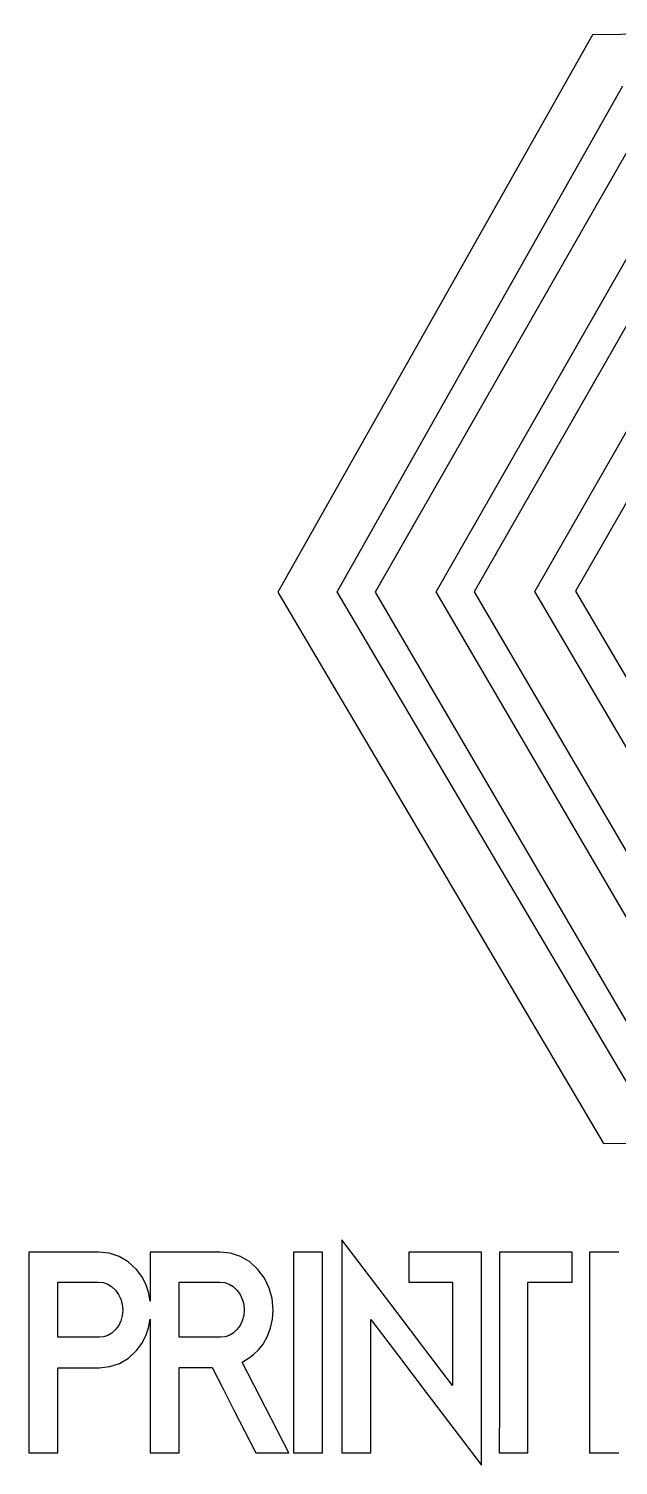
# Model space of a CAD drawing. Extents: x -87 to 81, y -87 to 50.
# Drawn here: x -87 to -31.1, y -86.6 to 49.8 of the extents above; entities that cross this region are included whole.
import ezdxf

# ---------------------------------------------------------------- set-up
doc = ezdxf.new("R2010")
doc.units = 0
for name, color, linetype in [('layer-2', 7, 'CONTINUOUS'), ('layer-3', 7, 'CONTINUOUS'), ('layer-4', 7, 'CONTINUOUS'), ('layer-6', 7, 'CONTINUOUS'), ('text', 7, 'CONTINUOUS')]:
    doc.layers.add(name, color=color, linetype=linetype)

msp = doc.modelspace()

# ---------------------------------------------------------------- linework, layer by layer
at = {"layer": 'layer-2', "color": 7}
for p, q in [((-18.756549, 24.98862), (-35.182419, -3.62101)), ((-35.182419, -3.62101), (-18.467677, -32.05855))]:
    msp.add_line(p, q, dxfattribs=at)
at = {"layer": 'layer-3', "color": 7}
for p, q in [((-23.742807, 33.13489), (-44.797851, -3.66752)), ((-39.020428, -3.63845), (-20.838592, 28.14514)), ((-44.797851, -3.66752), (-23.373838, -40.25391)), ((-20.516647, -35.23962), (-39.020428, -3.63845))]:
    msp.add_line(p, q, dxfattribs=at)
at = {"layer": 'layer-4', "color": 7}
for p, q in [((-28.606076, 41.07446), (-54.164723, -3.71454)), ((-48.391432, -3.68467), (-25.696176, 36.08655)), ((-54.164723, -3.71454), (-28.157007, -48.24205)), ((-25.295684, -43.22592), (-48.391432, -3.68467))]:
    msp.add_line(p, q, dxfattribs=at)
at = {"layer": 'layer-6', "color": 7}
for p, q in [((-33.549961, 49.20264), (-63.414805, -3.72229)), ((25.676914, 49.78607), (-33.549961, 49.20264)), ((-57.789308, -3.667), (-30.68967, 44.35694)), ((-63.414805, -3.72229), (-32.513848, -56.04881)), ((-29.749158, -51.1473), (-57.789308, -3.667)), ((-32.513848, -56.04881), (28.251434, -55.4504))]:
    msp.add_line(p, q, dxfattribs=at)
at = {"layer": 'text', "color": 7}
for p, q in [((-57.348507, -65.20071), (-57.348507, -65.57278)), ((-54.724507, -68.66017), (-57.348507, -65.20071)), ((-85.388138, -66.36898), (-87.043852, -66.36911)), ((-87.043852, -66.36911), (-87.043852, -71.13174)), ((-83.732426, -66.36886), (-85.388138, -66.36898)), ((-82.076714, -66.36873), (-83.732426, -66.36886)), ((-80.421001, -66.3686), (-82.076714, -66.36873)), ((-79.406898, -66.47431), (-80.421001, -66.3686)), ((-78.462875, -66.78731), (-79.406898, -66.47431)), ((-77.59991, -67.30111), (-78.462875, -66.78731)), ((-73.8705, -66.36855), (-75.526212, -66.36855)), ((-75.526212, -66.36855), (-75.526212, -67.53075)), ((-72.214787, -66.36855), (-73.8705, -66.36855)), ((-70.559073, -66.36855), (-72.214787, -66.36855)), ((-68.90336, -66.36855), (-70.559073, -66.36855)), ((-67.889255, -66.47431), (-68.90336, -66.36855)), ((-66.945232, -66.78731), (-67.889255, -66.47431)), ((-66.082267, -67.30111), (-66.945232, -66.78731)), ((-61.934273, -66.36913), (-61.934273, -71.13176)), ((-61.245814, -66.36913), (-61.934273, -66.36913)), ((-60.557355, -66.36913), (-61.245814, -66.36913)), ((-59.868896, -66.36913), (-60.557355, -66.36913)), ((-59.180437, -66.36913), (-59.868896, -66.36913)), ((-59.180437, -71.00683), (-59.180437, -66.36913)), ((-57.348507, -65.57278), (-57.348507, -65.94485)), ((-57.348507, -65.94485), (-57.348507, -66.31692)), ((-57.348507, -66.31692), (-57.348507, -66.68899)), ((-57.348507, -66.68899), (-57.348507, -71.37165)), ((-49.834237, -66.36754), (-50.99489, -66.36754)), ((-50.99489, -66.36754), (-50.99489, -67.08287)), ((-48.673584, -66.36754), (-49.834237, -66.36754)), ((-47.512931, -66.36754), (-48.673584, -66.36754)), ((-46.352278, -66.36754), (-47.512931, -66.36754)), ((-45.788877, -66.36754), (-46.352278, -66.36754)), ((-45.225473, -66.36754), (-45.788877, -66.36754)), ((-44.662072, -66.36754), (-45.225473, -66.36754)), ((-44.098671, -66.36754), (-44.662072, -66.36754)), ((-44.094271, -71.30354), (-44.098671, -66.36754)), ((-42.385597, -66.36913), (-42.389497, -71.13176)), ((-40.786051, -66.36913), (-42.385597, -66.36913)), ((-39.186407, -66.36913), (-40.786051, -66.36913)), ((-37.586762, -66.36913), (-39.186407, -66.36913)), ((-35.987118, -66.36913), (-37.586762, -66.36913)), ((-35.86219, -66.36913), (-35.987118, -66.36913)), ((-35.737261, -66.36913), (-35.86219, -66.36913)), ((-35.612336, -66.36913), (-35.737261, -66.36913)), ((-35.487407, -66.36913), (-35.612336, -66.36913)), ((-35.487407, -67.08446), (-35.487407, -66.36913)), ((-33.8502, -66.36913), (-33.8502, -71.13176)), ((-31.054893, -66.36913), (-33.8502, -66.36913)), ((-76.828972, -68.00927), (-77.59991, -67.30111)), ((-76.325468, -68.67757), (-76.828972, -68.00927)), ((-75.526212, -67.53075), (-75.526212, -68.69295)), ((-65.311329, -68.00927), (-66.082267, -67.30111)), ((-64.67879, -68.85252), (-65.311329, -68.00927)), ((-50.99489, -67.08287), (-50.99489, -67.7982)), ((-50.99489, -67.7982), (-50.99489, -68.51353)), ((-35.487407, -67.79979), (-35.487407, -67.08446)), ((-35.487407, -68.51512), (-35.487407, -67.79979)), ((-84.290014, -69.23077), (-83.322761, -69.23077)), ((-84.29001, -70.53796), (-84.290014, -69.23077)), ((-83.322761, -69.23077), (-82.355508, -69.23077)), ((-82.355508, -69.23077), (-81.388255, -69.23077)), ((-81.388255, -69.23077), (-80.421001, -69.23077)), ((-80.421001, -69.23077), (-79.966582, -69.27447)), ((-79.966582, -69.27447), (-79.555891, -69.40993)), ((-79.555891, -69.40993), (-79.17778, -69.64379)), ((-75.950857, -69.4087), (-76.325468, -68.67757)), ((-75.689613, -70.19214), (-75.950857, -69.4087)), ((-75.526212, -68.69295), (-75.526212, -69.85515)), ((-72.770308, -70.53796), (-72.770305, -69.23077)), ((-72.770305, -69.23077), (-71.803567, -69.23077)), ((-71.803567, -69.23077), (-70.836833, -69.23077)), ((-70.836833, -69.23077), (-69.870096, -69.23077)), ((-69.870096, -69.23077), (-68.903358, -69.23077)), ((-68.903358, -69.23077), (-68.448616, -69.27447)), ((-68.448616, -69.27447), (-68.037213, -69.40993)), ((-68.037213, -69.40993), (-67.658391, -69.64379)), ((-64.224326, -69.78341), (-64.67879, -68.85252)), ((-52.100507, -72.12119), (-54.724507, -68.66017)), ((-50.99489, -68.51353), (-50.99489, -69.22886)), ((-50.99489, -69.22886), (-49.959295, -69.22886)), ((-49.959295, -69.22886), (-48.923697, -69.22886)), ((-48.923697, -69.22886), (-47.888102, -69.22886)), ((-47.888102, -69.22886), (-46.852507, -69.22886)), ((-46.852507, -69.22886), (-46.852507, -71.68246)), ((-39.680434, -73.27775), (-39.680434, -69.23045)), ((-39.680434, -69.23045), (-38.632179, -69.23045)), ((-38.632179, -69.23045), (-37.583921, -69.23045)), ((-37.583921, -69.23045), (-36.535665, -69.23045)), ((-36.535665, -69.23045), (-35.487407, -69.23045)), ((-35.487407, -69.23045), (-35.487407, -68.51512)), ((-84.29001, -71.84511), (-84.29001, -70.53796)), ((-79.17778, -69.64379), (-78.821098, -69.98268)), ((-78.821098, -69.98268), (-78.516417, -70.39203)), ((-78.516417, -70.39203), (-78.300586, -70.83852)), ((-78.300586, -70.83852), (-78.172154, -71.33031)), ((-75.526212, -71.01736), (-75.689613, -70.19214)), ((-75.526212, -69.85515), (-75.526212, -71.01736)), ((-72.770308, -71.84511), (-72.770308, -70.53796)), ((-67.658391, -69.64379), (-67.301388, -69.98268)), ((-67.301388, -69.98268), (-66.99703, -70.39203)), ((-66.99703, -70.39203), (-66.781911, -70.83852)), ((-66.781911, -70.83852), (-66.654188, -71.33031)), ((-63.95008, -70.79358), (-64.224326, -69.78341)), ((-63.85819, -71.87467), (-63.95008, -70.79358)), ((-87.043852, -71.13174), (-87.043852, -75.89437)), ((-84.29001, -73.15227), (-84.29001, -71.84511)), ((-78.172154, -71.33031), (-78.129664, -71.87558)), ((-78.129664, -71.87558), (-78.171624, -72.40803)), ((-72.770308, -73.15227), (-72.770308, -71.84511)), ((-66.654188, -71.33031), (-66.612028, -71.87558)), ((-66.612028, -71.87558), (-66.653988, -72.40803)), ((-63.91823, -72.7446), (-63.85819, -71.87467)), ((-61.934273, -71.13176), (-61.934273, -75.89439)), ((-59.180437, -75.64453), (-59.180437, -71.00683)), ((-57.348507, -71.37165), (-57.348507, -76.05431)), ((-49.476507, -75.58222), (-52.100507, -72.12119)), ((-46.852507, -71.68246), (-46.852507, -74.13606)), ((-44.089871, -76.23955), (-44.094271, -71.30354)), ((-42.389497, -71.13176), (-42.393397, -75.89439)), ((-33.8502, -71.13176), (-33.8502, -75.89439)), ((-84.29001, -74.45942), (-84.29001, -73.15227)), ((-78.513473, -73.32606), (-78.817477, -73.7287)), ((-78.298875, -72.88868), (-78.513473, -73.32606)), ((-78.171624, -72.40803), (-78.298875, -72.88868)), ((-75.947945, -74.33335), (-75.688815, -73.55519)), ((-75.688815, -73.55519), (-75.52621, -72.73617)), ((-75.52621, -72.73617), (-75.52621, -75.90703)), ((-72.770308, -74.45942), (-72.770308, -73.15227)), ((-66.995837, -73.32606), (-67.299841, -73.7287)), ((-66.781236, -72.88868), (-66.995837, -73.32606)), ((-66.653988, -72.40803), (-66.781236, -72.88868)), ((-64.396427, -74.36256), (-64.097877, -73.57543)), ((-64.097877, -73.57543), (-63.91823, -72.7446)), ((-54.594671, -75.93184), (-54.594671, -72.76924)), ((-54.594671, -72.76924), (-51.970671, -76.23014)), ((-39.680434, -77.32505), (-39.680434, -73.27775)), ((-83.309062, -74.45942), (-84.29001, -74.45942)), ((-82.328114, -74.45942), (-83.309062, -74.45942)), ((-81.347169, -74.45942), (-82.328114, -74.45942)), ((-80.366221, -74.45942), (-81.347169, -74.45942)), ((-79.932034, -74.41712), (-80.366221, -74.45942)), ((-79.536051, -74.28577), (-79.932034, -74.41712)), ((-79.167965, -74.05855), (-79.536051, -74.28577)), ((-78.817477, -73.7287), (-79.167965, -74.05855)), ((-76.318928, -75.06041), (-75.947945, -74.33335)), ((-71.789875, -74.45942), (-72.770308, -74.45942)), ((-70.809446, -74.45942), (-71.789875, -74.45942)), ((-69.829014, -74.45942), (-70.809446, -74.45942)), ((-68.848582, -74.45942), (-69.829014, -74.45942)), ((-68.414395, -74.41712), (-68.848582, -74.45942)), ((-68.018412, -74.28577), (-68.414395, -74.41712)), ((-67.650326, -74.05855), (-68.018412, -74.28577)), ((-67.299841, -73.7287), (-67.650326, -74.05855)), ((-64.813167, -75.10135), (-64.396427, -74.36256)), ((-46.852507, -74.13606), (-46.852507, -76.58965)), ((-87.043852, -75.89437), (-87.043852, -80.657)), ((-77.580832, -76.42907), (-76.817085, -75.72617)), ((-76.817085, -75.72617), (-76.318928, -75.06041)), ((-75.52621, -75.90703), (-75.52621, -79.0779)), ((-66.236829, -76.48598), (-65.708755, -76.09949)), ((-65.708755, -76.09949), (-65.231436, -75.64118)), ((-65.231436, -75.64118), (-64.813167, -75.10346)), ((-64.813167, -75.10188), (-64.813167, -75.10135)), ((-64.813167, -75.10241), (-64.813167, -75.10188)), ((-64.813167, -75.10293), (-64.813167, -75.10241)), ((-64.813167, -75.10346), (-64.813167, -75.10293)), ((-61.934273, -75.89439), (-61.934273, -80.65701)), ((-59.180437, -80.28223), (-59.180437, -75.64453)), ((-57.348507, -76.05431), (-57.348507, -80.73697)), ((-54.594671, -79.09443), (-54.594671, -75.93184)), ((-51.970671, -76.23014), (-49.346671, -79.69104)), ((-46.852507, -79.04325), (-49.476507, -75.58222)), ((-44.085471, -81.17555), (-44.089871, -76.23955)), ((-42.393397, -75.89439), (-42.397297, -80.65701)), ((-33.8502, -75.89439), (-33.8502, -80.65701)), ((-84.290014, -79.37116), (-84.290014, -77.35501)), ((-84.290014, -77.35501), (-83.309066, -77.35501)), ((-83.309066, -77.35501), (-82.328118, -77.35501)), ((-82.328118, -77.35501), (-81.347173, -77.35501)), ((-81.347173, -77.35501), (-80.366225, -77.35501)), ((-80.366225, -77.35501), (-79.366272, -77.24997)), ((-79.366272, -77.24997), (-78.434184, -76.93917)), ((-78.434184, -76.93917), (-77.580832, -76.42907)), ((-72.770305, -79.35372), (-72.770305, -77.33175)), ((-72.770305, -77.33175), (-71.98999, -77.33175)), ((-71.98999, -77.33175), (-71.209678, -77.33175)), ((-71.209678, -77.33175), (-70.429364, -77.33175)), ((-70.429364, -77.33175), (-69.649049, -77.33175)), ((-69.649049, -77.33175), (-68.612031, -79.35372)), ((-66.807361, -76.80827), (-66.236829, -76.48598)), ((-65.700453, -78.96111), (-66.807361, -76.80827)), ((-46.852507, -76.58965), (-46.852507, -79.04325)), ((-39.680434, -81.37235), (-39.680434, -77.32505)), ((-75.52621, -79.0779), (-75.52621, -82.24876)), ((-64.593545, -81.11395), (-65.700453, -78.96111)), ((-54.594671, -82.25703), (-54.594671, -79.09443)), ((-84.290014, -81.38732), (-84.290014, -79.37116)), ((-72.770305, -81.37569), (-72.770305, -79.35372)), ((-68.612031, -79.35372), (-67.575015, -81.37569)), ((-59.180437, -84.91993), (-59.180437, -80.28223)), ((-49.346671, -79.69104), (-46.722671, -83.15194)), ((-87.043852, -80.657), (-87.043852, -85.41963)), ((-84.290014, -83.40347), (-84.290014, -81.38732)), ((-72.770305, -83.39766), (-72.770305, -81.37569)), ((-67.575015, -81.37569), (-66.537999, -83.39766)), ((-63.486634, -83.26679), (-64.593545, -81.11395)), ((-61.934273, -80.65701), (-61.934273, -85.41964)), ((-57.348507, -80.73697), (-57.348507, -85.41963)), ((-44.081071, -86.11156), (-44.085471, -81.17555)), ((-42.397297, -80.65701), (-42.401197, -85.41964)), ((-39.680434, -85.41964), (-39.680434, -81.37235)), ((-33.8502, -80.65701), (-33.8502, -85.41964)), ((-75.52621, -82.24876), (-75.52621, -85.41963)), ((-54.594671, -85.41963), (-54.594671, -82.25703)), ((-46.722671, -83.15194), (-44.098671, -86.61284)), ((-84.290014, -85.41963), (-84.290014, -83.40347)), ((-72.770305, -85.41963), (-72.770305, -83.39766)), ((-66.537999, -83.39766), (-65.500981, -85.41963)), ((-62.379726, -85.41963), (-63.486634, -83.26679)), ((-87.043852, -85.41963), (-86.918795, -85.41963)), ((-86.918795, -85.41963), (-86.793738, -85.41963)), ((-86.793738, -85.41963), (-86.668681, -85.41963)), ((-86.668681, -85.41963), (-86.543624, -85.41963)), ((-86.543624, -85.41963), (-85.980222, -85.41963)), ((-85.980222, -85.41963), (-85.416819, -85.41963)), ((-85.416819, -85.41963), (-84.853418, -85.41963)), ((-84.853418, -85.41963), (-84.290014, -85.41963)), ((-75.52621, -85.41963), (-75.401152, -85.41963)), ((-75.401152, -85.41963), (-75.276097, -85.41963)), ((-75.276097, -85.41963), (-75.151039, -85.41963)), ((-75.151039, -85.41963), (-75.025981, -85.41963)), ((-75.025981, -85.41963), (-74.462061, -85.41963)), ((-74.462061, -85.41963), (-73.898144, -85.41963)), ((-73.898144, -85.41963), (-73.334224, -85.41963)), ((-73.334224, -85.41963), (-72.770305, -85.41963)), ((-65.500981, -85.41963), (-64.720666, -85.41963)), ((-64.720666, -85.41963), (-63.940352, -85.41963)), ((-63.940352, -85.41963), (-63.16004, -85.41963)), ((-63.16004, -85.41963), (-62.379726, -85.41963)), ((-61.934273, -85.41964), (-61.245814, -85.41964)), ((-61.245814, -85.41964), (-60.557355, -85.41964)), ((-60.557355, -85.41964), (-59.868896, -85.41964)), ((-59.868896, -85.41964), (-59.180437, -85.41964)), ((-59.180437, -85.04486), (-59.180437, -84.91993)), ((-59.180437, -85.16979), (-59.180437, -85.04486)), ((-59.180437, -85.29471), (-59.180437, -85.16979)), ((-59.180437, -85.41964), (-59.180437, -85.29471)), ((-57.348507, -85.41963), (-56.660048, -85.41963)), ((-56.660048, -85.41963), (-55.971589, -85.41963)), ((-55.971589, -85.41963), (-55.28313, -85.41963)), ((-55.28313, -85.41963), (-54.594671, -85.41963)), ((-42.401197, -85.41964), (-41.721006, -85.41964)), ((-41.721006, -85.41964), (-41.040816, -85.41964)), ((-41.040816, -85.41964), (-40.360625, -85.41964)), ((-40.360625, -85.41964), (-39.680434, -85.41964)), ((-33.8502, -85.41964), (-31.068458, -85.41964)), ((-44.098671, -86.22488), (-44.098671, -86.09556)), ((-44.098671, -86.09556), (-44.094271, -86.09956)), ((-44.098671, -86.3542), (-44.098671, -86.22488)), ((-44.098671, -86.48352), (-44.098671, -86.3542)), ((-44.098671, -86.61284), (-44.098671, -86.48352)), ((-44.094271, -86.09956), (-44.089871, -86.10356)), ((-44.089871, -86.10356), (-44.085471, -86.10756)), ((-44.085471, -86.10756), (-44.081071, -86.11156))]:
    msp.add_line(p, q, dxfattribs=at)

doc.saveas('drawing.dxf')
